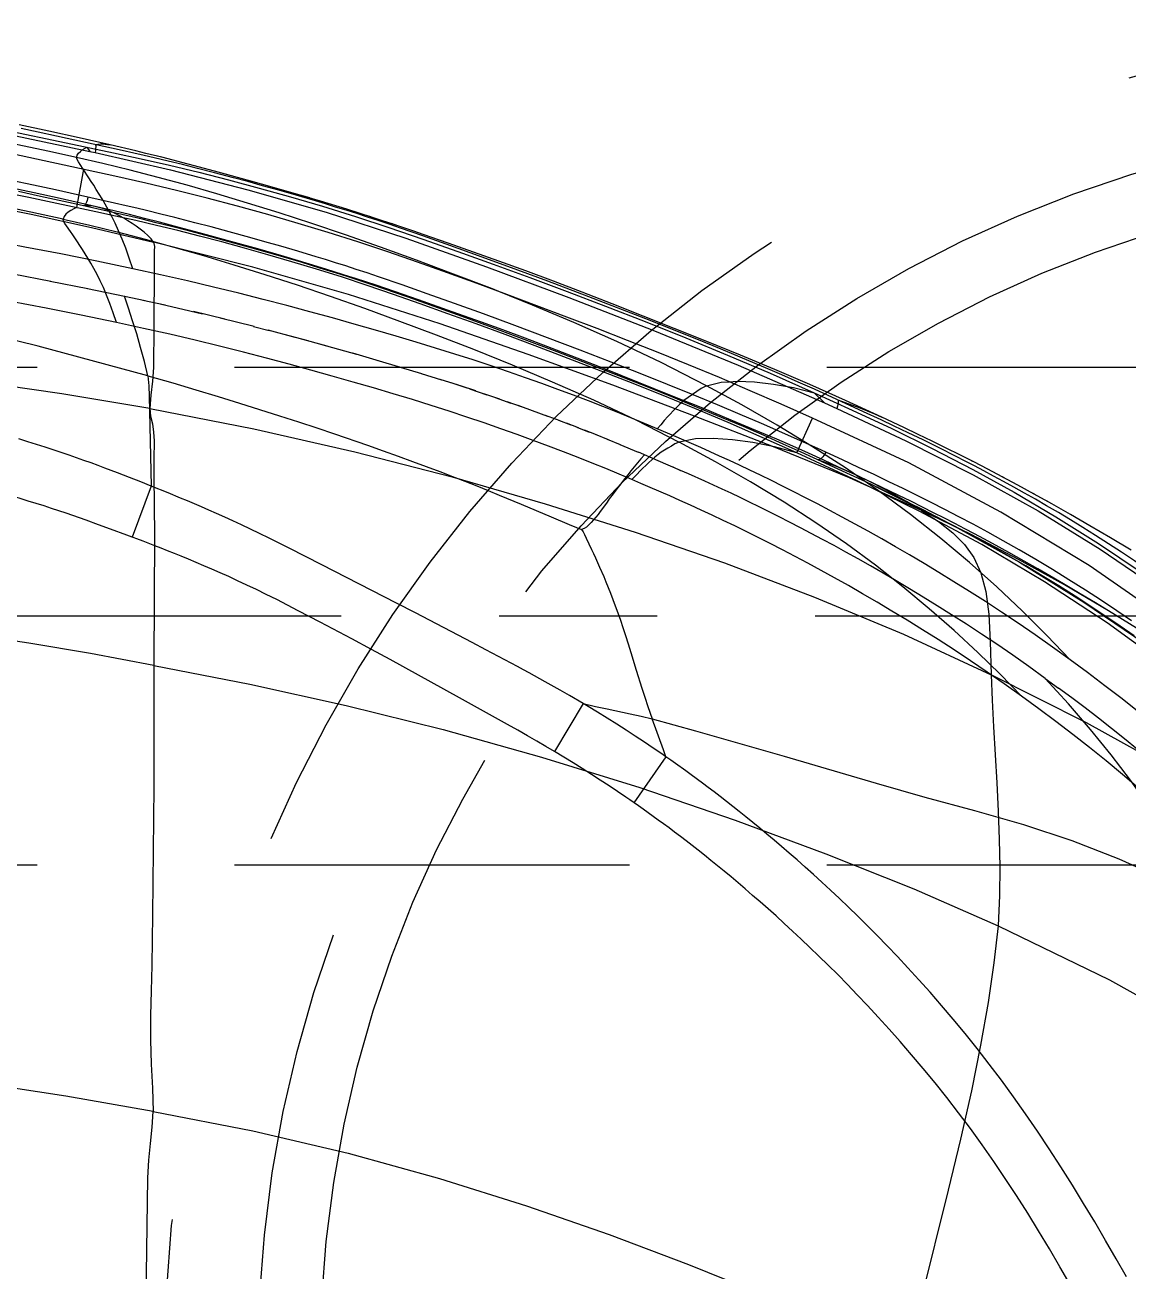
# Model space of a CAD drawing. Header units: inches. Extents: x 143011 to 144494, y -46023 to -44974.
# Drawn here: x 143796.83 to 143814.57, y -45139.95 to -45119.92 of the extents above; entities that cross this region are included whole.
import ezdxf

# ---------------------------------------------------------------- set-up
doc = ezdxf.new("R2010")
doc.units = ezdxf.units.IN
doc.header["$LTSCALE"] = 2
doc.header["$MEASUREMENT"] = 0
for name, pattern in [('CENTER', [50.8, 31.75, -6.35, 6.35, -6.35]), ('DASHED', [0.75, 0.5, -0.25]), ('HIDDEN', [9.525, 6.35, -3.175])]:
    doc.linetypes.add(name, pattern=pattern)
doc.layers.get('0').update_dxf_attribs({"linetype": 'CONTINUOUS'})
for name, color, linetype in [('CAV-COR', 1, 'CONTINUOUS'), ('DEFAULT_2', 8, 'HIDDEN'), ('SP', 3, 'CONTINUOUS'), ('wr2', 41, 'DASHED')]:
    doc.layers.add(name, color=color, linetype=linetype)

# ---------------------------------------------------------------- blocks, each defined once
blk = doc.blocks.new('20151030.171830')
at = {"color": 8, "linetype": 'HIDDEN'}
blk.add_circle((0, 0), 21.5, dxfattribs=at)
at = {"layer": 'SP', "linetype": 'HIDDEN'}
for radius in [20, 19]:
    blk.add_circle((0, 0), radius, dxfattribs=at)

msp = doc.modelspace()

# ---------------------------------------------------------------- linework, layer by layer
at = {"layer": 'CAV-COR', "linetype": 'ByBlock'}
for p, q in [((143796.402, -45121.643), (143797.872, -45121.952)), ((143797.044, -45121.642), (143796.768, -45121.585)), ((143797.34, -45121.705), (143797.044, -45121.642)), ((143798.393, -45121.936), (143797.34, -45121.705)), ((143797.963, -45121.841), (143798.001, -45121.835)), ((143798.083, -45122.148), (143797.66, -45122.05)), ((143797.668, -45122.083), (143797.66, -45122.05)), ((143797.872, -45121.952), (143797.958, -45121.971)), ((143798.58, -45121.978), (143798.393, -45121.936)), ((143798.75, -45122.017), (143798.58, -45121.978)), ((143798.909, -45122.055), (143798.75, -45122.017)), ((143799.136, -45122.109), (143798.909, -45122.055)), ((143799.364, -45122.165), (143799.136, -45122.109)), ((143797.767, -45122.237), (143797.72, -45122.165)), ((143799.606, -45122.226), (143799.364, -45122.165)), ((143799.878, -45122.296), (143799.606, -45122.226)), ((143800.186, -45122.377), (143799.878, -45122.296)), ((143796.966, -45122.495), (143796.611, -45122.422)), ((143797.323, -45122.572), (143796.966, -45122.495)), ((143800.412, -45122.438), (143800.186, -45122.377)), ((143800.652, -45122.504), (143800.412, -45122.438)), ((143800.912, -45122.577), (143800.652, -45122.504)), ((143797.673, -45122.649), (143797.323, -45122.572)), ((143797.979, -45122.843), (143797.396, -45122.709)), ((143798.271, -45122.783), (143797.673, -45122.649)), ((143801.194, -45122.658), (143800.912, -45122.577)), ((143798.457, -45122.826), (143798.271, -45122.783)), ((143798.627, -45122.865), (143798.457, -45122.826)), ((143798.787, -45122.904), (143798.627, -45122.865)), ((143799.016, -45122.96), (143798.787, -45122.904)), ((143799.243, -45123.017), (143799.016, -45122.96)), ((143799.561, -45123.098), (143799.243, -45123.017)), ((143799.823, -45123.167), (143799.561, -45123.098)), ((143799.692, -45123.275), (143799.232, -45123.152)), ((143800.14, -45123.398), (143799.692, -45123.275)), ((143800.116, -45123.246), (143799.823, -45123.167)), ((143800.447, -45123.336), (143800.116, -45123.246)), ((143803.23, -45123.31), (143802.867, -45123.184)), ((143803.603, -45123.442), (143803.23, -45123.31)), ((143800.576, -45123.521), (143800.14, -45123.398)), ((143800.688, -45123.404), (143800.447, -45123.336)), ((143801.001, -45123.644), (143800.576, -45123.521)), ((143800.945, -45123.477), (143800.688, -45123.404)), ((143801.219, -45123.557), (143800.945, -45123.477)), ((143803.989, -45123.58), (143803.603, -45123.442)), ((143804.596, -45123.801), (143803.989, -45123.58)), ((143798.908, -45123.825), (143798.904, -45124.761)), ((143805.24, -45124.04), (143804.596, -45123.801)), ((143802.476, -45124.105), (143802.147, -45123.997)), ((143802.772, -45124.205), (143802.476, -45124.105)), ((143802.895, -45124.097), (143802.514, -45123.967)), ((143803.301, -45124.24), (143802.895, -45124.097)), ((143805.897, -45124.289), (143805.24, -45124.04)), ((143803.161, -45124.339), (143802.772, -45124.205)), ((143803.737, -45124.395), (143803.301, -45124.24)), ((143806.512, -45124.526), (143805.897, -45124.289)), ((143803.701, -45124.529), (143803.161, -45124.339)), ((143804.172, -45124.698), (143803.701, -45124.529)), ((143804.203, -45124.565), (143803.737, -45124.395)), ((143806.887, -45124.672), (143806.512, -45124.526)), ((143804.515, -45124.823), (143804.172, -45124.698)), ((143804.708, -45124.751), (143804.203, -45124.565)), ((143807.242, -45124.813), (143806.887, -45124.672)), ((143798.904, -45124.761), (143798.898, -45125.424)), ((143804.873, -45124.955), (143804.515, -45124.823)), ((143805.231, -45124.947), (143804.708, -45124.751)), ((143807.579, -45124.948), (143807.242, -45124.813)), ((143805.24, -45125.094), (143804.873, -45124.955)), ((143805.758, -45125.147), (143805.231, -45124.947)), ((143805.612, -45125.238), (143805.24, -45125.094)), ((143807.897, -45125.078), (143807.579, -45124.948)), ((143808.193, -45125.201), (143807.897, -45125.078)), ((143806.165, -45125.455), (143805.612, -45125.238)), ((143806.257, -45125.34), (143805.758, -45125.147)), ((143808.472, -45125.318), (143808.193, -45125.201)), ((143808.738, -45125.431), (143808.472, -45125.318)), ((143807.23, -45125.88), (143806.165, -45125.455)), ((143806.726, -45125.524), (143806.257, -45125.34)), ((143807.164, -45125.699), (143806.726, -45125.524)), ((143808.3, -45125.386), (143809.688, -45125.994)), ((143809.003, -45125.545), (143808.738, -45125.431)), ((143807.577, -45125.866), (143807.164, -45125.699)), ((143809.265, -45125.661), (143809.003, -45125.545)), ((143809.525, -45125.776), (143809.265, -45125.661)), ((143807.73, -45126.082), (143807.23, -45125.88)), ((143807.966, -45126.026), (143807.577, -45125.866)), ((143810.315, -45126.136), (143809.525, -45125.776)), ((143808.05, -45126.213), (143807.73, -45126.082)), ((143808.332, -45126.18), (143807.966, -45126.026)), ((143809.688, -45125.994), (143809.886, -45126.084)), ((143809.886, -45126.084), (143810.996, -45126.605)), ((143809.9, -45125.946), (143810.019, -45125.987)), ((143810.61, -45126.224), (143810.027, -45125.955)), ((143810.601, -45126.269), (143810.315, -45126.136)), ((143808.356, -45126.34), (143808.05, -45126.213)), ((143808.677, -45126.328), (143808.332, -45126.18)), ((143809, -45126.469), (143808.677, -45126.328)), ((143811.043, -45126.96), (143809.493, -45126.243)), ((143810.81, -45126.367), (143810.601, -45126.269)), ((143810.963, -45126.391), (143810.61, -45126.224)), ((143808.646, -45126.463), (143808.356, -45126.34)), ((143808.92, -45126.58), (143808.646, -45126.463)), ((143809.3, -45126.603), (143809, -45126.469)), ((143811.034, -45126.474), (143810.81, -45126.367)), ((143811.194, -45126.501), (143810.963, -45126.391)), ((143811.274, -45126.591), (143811.034, -45126.474)), ((143811.422, -45126.612), (143811.194, -45126.501)), ((143809.18, -45126.693), (143808.92, -45126.58)), ((143809.43, -45126.804), (143809.18, -45126.693)), ((143809.579, -45126.729), (143809.3, -45126.603)), ((143811.532, -45126.719), (143811.274, -45126.591)), ((143811.646, -45126.722), (143811.422, -45126.612)), ((143811.866, -45126.832), (143811.646, -45126.722)), ((143809.675, -45126.915), (143809.43, -45126.804)), ((143809.916, -45127.026), (143809.675, -45126.915)), ((143812.088, -45126.944), (143811.866, -45126.832)), ((143810.154, -45127.137), (143809.916, -45127.026)), ((143810.469, -45127.285), (143810.154, -45127.137)), ((143810.486, -45127.148), (143810.236, -45127.031)), ((143812.313, -45127.06), (143812.088, -45126.944)), ((143812.548, -45127.184), (143812.313, -45127.06)), ((143798.905, -45127.228), (143798.906, -45127.583)), ((143810.463, -45127.286), (143810.247, -45127.18)), ((143810.742, -45127.432), (143810.463, -45127.286)), ((143810.724, -45127.262), (143810.486, -45127.148)), ((143812.796, -45127.317), (143812.548, -45127.184)), ((143813.061, -45127.461), (143812.796, -45127.317)), ((143813.343, -45127.618), (143813.061, -45127.461)), ((143813.642, -45127.788), (143813.343, -45127.618)), ((143813.957, -45127.971), (143813.642, -45127.788)), ((143814.285, -45128.164), (143813.957, -45127.971)), ((143812.654, -45128.402), (143812.391, -45128.257)), ((143814.618, -45128.363), (143814.285, -45128.164)), ((143812.9, -45128.539), (143812.654, -45128.402)), ((143813.117, -45128.663), (143812.9, -45128.539)), ((143813.313, -45128.776), (143813.117, -45128.663)), ((143813.53, -45128.902), (143813.313, -45128.776)), ((143813.775, -45129.047), (143813.53, -45128.902)), ((143814.048, -45129.21), (143813.775, -45129.047)), ((143814.325, -45129.378), (143814.048, -45129.21)), ((143798.902, -45130.214), (143798.905, -45130.982)), ((143798.903, -45132.168), (143798.882, -45134.223)), ((143811.678, -45138.652), (143810.997, -45141.373))]:
    msp.add_line(p, q, dxfattribs=at)
for points in [[(143797.396, -45122.709), (143796.978, -45122.617), (143796.549, -45122.526), (143796.11, -45122.435), (143795.66, -45122.345), (143795.198, -45122.256), (143794.724, -45122.169), (143794.242, -45122.083), (143793.751, -45121.999), (143793.251, -45121.918), (143792.744, -45121.839), (143792.228, -45121.765), (143791.705, -45121.696), (143791.176, -45121.634), (143790.644, -45121.578), (143790.107, -45121.527), (143789.554, -45121.481), (143788.977, -45121.438), (143788.384, -45121.403), (143787.792, -45121.378), (143787.206, -45121.363), (143786.62, -45121.355), (143785.42, -45121.35)], [(143798.199, -45121.847), (143797.703, -45121.733), (143797.216, -45121.625), (143796.737, -45121.524)], [(143784.428, -45121.854), (143785.05, -45121.85), (143785.692, -45121.851), (143786.353, -45121.855), (143787.033, -45121.863), (143787.732, -45121.876), (143788.453, -45121.9), (143789.196, -45121.935), (143789.96, -45121.985), (143790.748, -45122.047), (143791.559, -45122.123), (143792.394, -45122.214), (143793.254, -45122.323), (143794.137, -45122.454), (143795.044, -45122.605), (143795.974, -45122.775), (143796.928, -45122.961), (143797.903, -45123.173), (143798.9, -45123.409)], [(143797.66, -45122.05), (143797.197, -45121.949), (143796.227, -45121.747)], [(143804.581, -45124.253), (143804.102, -45124.077), (143803.623, -45123.904), (143803.144, -45123.734), (143802.666, -45123.568), (143802.186, -45123.408), (143801.705, -45123.255), (143801.222, -45123.109), (143800.737, -45122.968), (143800.25, -45122.834), (143799.761, -45122.706), (143799.269, -45122.582), (143798.774, -45122.463), (143798.277, -45122.349), (143796.32, -45121.926)], [(143797.66, -45122.05), (143797.67, -45122.014), (143797.691, -45121.982), (143797.721, -45121.953), (143797.753, -45121.927)], [(143797.963, -45121.841), (143797.967, -45121.847), (143797.968, -45121.86), (143797.969, -45121.88), (143797.967, -45121.906), (143797.963, -45121.937), (143797.958, -45121.971)], [(143798.001, -45121.835), (143798.04, -45121.831), (143798.078, -45121.831)], [(143798.775, -45121.984), (143798.612, -45121.944), (143798.199, -45121.847)], [(143797.72, -45122.165), (143797.691, -45122.122), (143797.668, -45122.083)], [(143797.958, -45121.971), (143799.173, -45122.248), (143800.412, -45122.568), (143801.676, -45122.931), (143802.957, -45123.346)], [(143803.082, -45123.233), (143802.829, -45123.148), (143802.422, -45123.014), (143802.008, -45122.883), (143801.585, -45122.754), (143801.159, -45122.628), (143800.733, -45122.506), (143800.306, -45122.386), (143799.878, -45122.269), (143799.453, -45122.156), (143799.031, -45122.047), (143798.775, -45121.984)], [(143798.974, -45122.37), (143798.52, -45122.254), (143798.083, -45122.148)], [(143804.451, -45124.205), (143804.347, -45124.163), (143803.724, -45123.923), (143803.125, -45123.698), (143802.546, -45123.489), (143801.986, -45123.293), (143801.442, -45123.109), (143800.917, -45122.939), (143800.409, -45122.782), (143799.918, -45122.634), (143799.44, -45122.497), (143798.974, -45122.37)], [(143797.847, -45122.688), (143797.838, -45122.717), (143797.829, -45122.743), (143797.82, -45122.767)], [(143802.867, -45123.184), (143802.689, -45123.124), (143802.513, -45123.065), (143802.338, -45123.008), (143802.166, -45122.953), (143801.995, -45122.899), (143801.827, -45122.847), (143801.662, -45122.796), (143801.501, -45122.748), (143801.194, -45122.658)], [(143797.82, -45122.767), (143797.811, -45122.787), (143797.804, -45122.802)], [(143799.232, -45123.152), (143798.995, -45123.091), (143798.754, -45123.03), (143798.511, -45122.969), (143798.265, -45122.91), (143797.979, -45122.843)], [(143798.9, -45123.409), (143798.862, -45123.358), (143798.806, -45123.305), (143798.745, -45123.253), (143798.682, -45123.204), (143798.618, -45123.156), (143798.553, -45123.111), (143798.487, -45123.067), (143798.419, -45123.025), (143798.351, -45122.986), (143798.282, -45122.951), (143798.214, -45122.92), (143798.147, -45122.894), (143798.081, -45122.872), (143798.017, -45122.853), (143797.979, -45122.843)], [(143803.637, -45123.426), (143803.235, -45123.286), (143803.082, -45123.233)], [(143811.25, -45127.723), (143810.088, -45127.201), (143808.868, -45126.7), (143807.599, -45126.206), (143806.284, -45125.712), (143804.923, -45125.218), (143803.509, -45124.726), (143802.034, -45124.255), (143800.497, -45123.814), (143798.9, -45123.409)], [(143798.9, -45123.409), (143798.913, -45123.48), (143798.908, -45123.553), (143798.906, -45123.636), (143798.908, -45123.728), (143798.908, -45123.825)], [(143802.957, -45123.346), (143804.255, -45123.809), (143805.578, -45124.303), (143806.928, -45124.826), (143808.3, -45125.386)], [(143806.272, -45124.401), (143805.792, -45124.215), (143805.33, -45124.039), (143804.884, -45123.874), (143804.452, -45123.716), (143803.637, -45123.426)], [(143802.147, -45123.997), (143801.969, -45123.94), (143801.786, -45123.882), (143801.598, -45123.823), (143801.405, -45123.764), (143801.001, -45123.644)], [(143802.514, -45123.967), (143802.333, -45123.906), (143802.157, -45123.848), (143801.988, -45123.794), (143801.823, -45123.742), (143801.664, -45123.692), (143801.511, -45123.645), (143801.219, -45123.557)], [(143809.493, -45126.243), (143808.993, -45126.018), (143808.494, -45125.8), (143807.998, -45125.588), (143807.503, -45125.383), (143807.011, -45125.184), (143806.521, -45124.99), (143806.033, -45124.801), (143805.547, -45124.615), (143804.581, -45124.253)], [(143810.027, -45125.955), (143809.452, -45125.699), (143808.888, -45125.458), (143808.335, -45125.227), (143807.795, -45125.008), (143807.272, -45124.798), (143806.272, -45124.401)], [(143798.836, -45126.086), (143797.422, -45125.849), (143796.046, -45125.652), (143794.709, -45125.489), (143793.416, -45125.346), (143792.166, -45125.225), (143790.952, -45125.13), (143789.775, -45125.06), (143788.636, -45125.014), (143787.531, -45124.987), (143786.459, -45124.976), (143785.422, -45124.975), (143784.42, -45124.982)], [(143798.898, -45125.424), (143798.884, -45125.648), (143798.854, -45125.869), (143798.836, -45126.086)], [(143808.153, -45125.654), (143808.283, -45125.644), (143808.563, -45125.658), (143808.867, -45125.693), (143809.092, -45125.733)], [(143798.836, -45126.086), (143800.511, -45126.414), (143802.133, -45126.781), (143803.701, -45127.186), (143805.198, -45127.619), (143806.643, -45128.074), (143808.082, -45128.568), (143809.525, -45129.118), (143810.957, -45129.711), (143812.369, -45130.364)], [(143798.836, -45126.086), (143798.851, -45126.206), (143798.879, -45126.334), (143798.9, -45126.468), (143798.908, -45126.606)], [(143809.9, -45125.946), (143809.907, -45125.955), (143809.91, -45125.971), (143809.909, -45125.992), (143809.905, -45126.019), (143809.897, -45126.05), (143809.886, -45126.084)], [(143810.019, -45125.987), (143810.139, -45126.03), (143810.257, -45126.075)], [(143798.908, -45126.606), (143798.905, -45126.903), (143798.905, -45127.228)], [(143810.236, -45127.031), (143809.978, -45126.911), (143809.579, -45126.729)], [(143810.996, -45126.605), (143812.077, -45127.152), (143813.123, -45127.731)], [(143813.644, -45127.876), (143813.449, -45127.759), (143813.261, -45127.648), (143813.08, -45127.544), (143812.905, -45127.444), (143812.734, -45127.349), (143812.568, -45127.258), (143812.408, -45127.171), (143812.251, -45127.088), (143812.099, -45127.008), (143811.951, -45126.931), (143811.807, -45126.857), (143811.532, -45126.719)], [(143809.711, -45126.789), (143809.693, -45126.816), (143809.676, -45126.841), (143809.659, -45126.862), (143809.643, -45126.88), (143809.628, -45126.893)], [(143819.453, -45133.372), (143818.91, -45132.751), (143817.79, -45131.625), (143816.584, -45130.556), (143815.296, -45129.547), (143813.942, -45128.61), (143812.526, -45127.749), (143811.043, -45126.96)], [(143812.391, -45128.257), (143812.25, -45128.181), (143812.101, -45128.101), (143811.945, -45128.019), (143811.783, -45127.934), (143811.616, -45127.848), (143811.442, -45127.76), (143811.262, -45127.67), (143811.075, -45127.577), (143810.882, -45127.483), (143810.469, -45127.285)], [(143814.623, -45129.496), (143814.388, -45129.335), (143814.143, -45129.173), (143813.887, -45129.006), (143813.62, -45128.838), (143813.353, -45128.673), (143813.086, -45128.513), (143812.819, -45128.357), (143812.56, -45128.21), (143812.315, -45128.074), (143812.08, -45127.947), (143811.848, -45127.825), (143811.623, -45127.708), (143811.403, -45127.596), (143811.18, -45127.484), (143810.953, -45127.373), (143810.724, -45127.262)], [(143811.25, -45127.723), (143811.005, -45127.578), (143810.742, -45127.432)], [(143798.906, -45127.583), (143798.911, -45128.182), (143798.912, -45128.402)], [(143814.708, -45129.615), (143814.253, -45129.336), (143813.546, -45128.92), (143812.81, -45128.511), (143812.045, -45128.111), (143811.25, -45127.723)], [(143811.25, -45127.723), (143811.523, -45127.902), (143811.752, -45128.083), (143811.942, -45128.271), (143812.091, -45128.482), (143812.204, -45128.727), (143812.284, -45129.029), (143812.33, -45129.391), (143812.353, -45129.831), (143812.369, -45130.364)], [(143813.123, -45127.731), (143814.121, -45128.346), (143815.076, -45128.993)], [(143814.256, -45128.259), (143814.047, -45128.126), (143813.843, -45127.998), (143813.644, -45127.876)], [(143815.096, -45128.823), (143814.886, -45128.678), (143814.675, -45128.535), (143814.465, -45128.396), (143814.256, -45128.259)], [(143798.912, -45128.402), (143798.909, -45128.865), (143798.907, -45129.107), (143798.902, -45130.214)], [(143798.902, -45130.214), (143797.884, -45130.025), (143796.892, -45129.857), (143795.928, -45129.714), (143794.992, -45129.59), (143794.086, -45129.479), (143793.205, -45129.381), (143792.349, -45129.298), (143791.519, -45129.229), (143790.712, -45129.171), (143789.929, -45129.124), (143789.169, -45129.087), (143788.43, -45129.059), (143787.712, -45129.039), (143787.016, -45129.025), (143786.339, -45129.019), (143785.681, -45129.026)], [(143798.902, -45130.214), (143800.445, -45130.516), (143801.998, -45130.858), (143803.557, -45131.246), (143805.137, -45131.689), (143806.719, -45132.18), (143808.25, -45132.701), (143809.712, -45133.242), (143811.123, -45133.807), (143812.479, -45134.401)], [(143825.489, -45142.217), (143825.417, -45142.055), (143824.912, -45141.029), (143824.347, -45140.053), (143823.72, -45139.116), (143823.005, -45138.181), (143822.19, -45137.248), (143821.289, -45136.327), (143820.295, -45135.412), (143819.202, -45134.507), (143818.012, -45133.622), (143816.726, -45132.77), (143815.355, -45131.943), (143813.904, -45131.137), (143812.369, -45130.364)], [(143812.369, -45130.364), (143812.385, -45130.772), (143812.408, -45131.202)], [(143798.905, -45130.982), (143798.905, -45131.765), (143798.903, -45132.168)], [(143812.408, -45131.202), (143812.459, -45132.1), (143812.479, -45132.556), (143812.495, -45133.011), (143812.507, -45133.455), (143812.505, -45133.915), (143812.479, -45134.401)], [(143798.882, -45134.223), (143798.869, -45135.041), (143798.861, -45135.444), (143798.851, -45135.841), (143798.847, -45136.234), (143798.859, -45136.624), (143798.883, -45137.009), (143798.894, -45137.384)], [(143812.479, -45134.401), (143812.412, -45134.996), (143812.32, -45135.635), (143812.199, -45136.322), (143812.05, -45137.052), (143811.876, -45137.829), (143811.678, -45138.652)], [(143812.479, -45134.401), (143814.274, -45135.269), (143815.955, -45136.208), (143817.524, -45137.202), (143818.974, -45138.239), (143820.308, -45139.316), (143821.54, -45140.432), (143822.667, -45141.576), (143823.688, -45142.746), (143824.618, -45143.966), (143825.459, -45145.237), (143826.196, -45146.548), (143826.841, -45147.886)], [(143798.894, -45137.384), (143797.487, -45137.141), (143796.117, -45136.931), (143794.785, -45136.754), (143793.492, -45136.604), (143792.239, -45136.478), (143791.022, -45136.376), (143789.841, -45136.299), (143788.698, -45136.242), (143787.586, -45136.2), (143786.507, -45136.169), (143785.461, -45136.168), (143784.448, -45136.184)], [(143798.726, -45144.26), (143798.809, -45138.453), (143798.824, -45138.17), (143798.848, -45137.898), (143798.878, -45137.637), (143798.894, -45137.384)], [(143798.894, -45137.384), (143800.495, -45137.695), (143802.03, -45138.055), (143803.497, -45138.461), (143804.894, -45138.901), (143806.227, -45139.362), (143807.502, -45139.843), (143808.724, -45140.34), (143809.89, -45140.85), (143810.997, -45141.373)]]:
    msp.add_lwpolyline(points, dxfattribs=at)
at = {"layer": 'DEFAULT_2', "color": 8, "linetype": 'HIDDEN'}
for p, q in [((143797.827, -45121.883), (143797.872, -45121.952)), ((143798.158, -45121.839), (143798.199, -45121.847)), ((143799.031, -45122.047), (143798.957, -45122.029)), ((143797.663, -45122.856), (143797.778, -45122.239)), ((143797.858, -45122.375), (143797.767, -45122.237)), ((143799.453, -45122.156), (143799.429, -45122.15)), ((143800.115, -45122.333), (143799.878, -45122.269)), ((143797.978, -45122.564), (143797.936, -45122.497)), ((143800.557, -45122.456), (143800.306, -45122.386)), ((143800.989, -45122.578), (143800.733, -45122.506)), ((143797.08, -45122.675), (143796.724, -45122.599)), ((143797.971, -45122.922), (143796.891, -45122.692)), ((143797.606, -45122.79), (143797.08, -45122.675)), ((143801.41, -45122.701), (143801.159, -45122.628)), ((143798.202, -45122.923), (143797.606, -45122.79)), ((143798.228, -45122.997), (143798.173, -45122.895)), ((143798.386, -45122.966), (143798.202, -45122.923)), ((143801.613, -45122.762), (143801.585, -45122.754)), ((143798.555, -45123.005), (143798.386, -45122.966)), ((143798.714, -45123.043), (143798.555, -45123.005)), ((143798.941, -45123.099), (143798.714, -45123.043)), ((143799.167, -45123.156), (143798.941, -45123.099)), ((143802.422, -45123.014), (143802.377, -45122.999)), ((143802.829, -45123.148), (143802.723, -45123.112)), ((143799.483, -45123.237), (143799.167, -45123.156)), ((143799.744, -45123.305), (143799.483, -45123.237)), ((143800.036, -45123.383), (143799.744, -45123.305)), ((143800.25, -45123.442), (143800.036, -45123.383)), ((143800.482, -45123.506), (143800.25, -45123.442)), ((143800.73, -45123.576), (143800.482, -45123.506)), ((143800.993, -45123.652), (143800.73, -45123.576)), ((143801.274, -45123.735), (143800.993, -45123.652)), ((143796.639, -45123.92), (143797.248, -45124.038)), ((143797.238, -45124.036), (143797.841, -45124.157)), ((143797.836, -45124.155), (143798.433, -45124.279)), ((143798.433, -45124.279), (143798.765, -45124.35)), ((143802.992, -45124.297), (143802.601, -45124.161)), ((143803.411, -45124.446), (143802.992, -45124.297)), ((143798.724, -45124.341), (143799.084, -45124.421)), ((143799.006, -45124.403), (143799.391, -45124.491)), ((143799.279, -45124.465), (143799.686, -45124.561)), ((143800.042, -45124.649), (143799.542, -45124.527)), ((143803.86, -45124.608), (143803.411, -45124.446)), ((143800.514, -45124.768), (143799.968, -45124.631)), ((143804.344, -45124.785), (143803.86, -45124.608)), ((143800.503, -45124.765), (143800.755, -45124.83)), ((143801.176, -45124.941), (143800.74, -45124.826)), ((143801.385, -45124.998), (143800.999, -45124.894)), ((143804.859, -45124.976), (143804.344, -45124.785)), ((143801.235, -45124.957), (143801.684, -45125.08)), ((143802.17, -45125.218), (143801.589, -45125.054)), ((143805.387, -45125.175), (143804.859, -45124.976)), ((143802.532, -45125.322), (143802.103, -45125.198)), ((143802.875, -45125.424), (143802.495, -45125.311)), ((143805.898, -45125.371), (143805.387, -45125.175)), ((143802.862, -45125.42), (143803.206, -45125.524)), ((143803.2, -45125.522), (143803.53, -45125.625)), ((143806.382, -45125.56), (143805.898, -45125.371)), ((143803.801, -45125.712), (143803.508, -45125.619)), ((143803.942, -45125.758), (143803.685, -45125.675)), ((143804.079, -45125.803), (143803.835, -45125.723)), ((143806.834, -45125.738), (143806.382, -45125.56)), ((143807.258, -45125.909), (143806.834, -45125.738)), ((143807.79, -45125.721), (143807.705, -45125.764)), ((143803.981, -45125.771), (143804.26, -45125.864)), ((143804.466, -45125.935), (143804.212, -45125.848)), ((143804.392, -45125.909), (143804.644, -45125.997)), ((143807.657, -45126.072), (143807.258, -45125.909)), ((143809.52, -45125.831), (143809.688, -45125.994)), ((143804.818, -45126.058), (143804.587, -45125.977)), ((143805.035, -45126.136), (143804.763, -45126.039)), ((143805.241, -45126.211), (143804.99, -45126.12)), ((143808.032, -45126.228), (143807.657, -45126.072)), ((143805.44, -45126.285), (143805.204, -45126.198)), ((143805.409, -45126.274), (143805.608, -45126.349)), ((143805.73, -45126.396), (143805.537, -45126.322)), ((143807.267, -45126.527), (143806.791, -45126.324)), ((143808.385, -45126.377), (143808.032, -45126.228)), ((143809.242, -45126.798), (143809.493, -45126.243)), ((143805.707, -45126.387), (143805.904, -45126.463)), ((143806.019, -45126.509), (143805.826, -45126.433)), ((143806.213, -45126.587), (143806.003, -45126.503)), ((143808.717, -45126.521), (143808.385, -45126.377)), ((143809.026, -45126.658), (143808.717, -45126.521)), ((143806.406, -45126.667), (143806.2, -45126.582)), ((143806.398, -45126.664), (143806.693, -45126.787)), ((143809.314, -45126.787), (143809.026, -45126.658)), ((143810.024, -45127.041), (143809.48, -45126.689)), ((143811.646, -45126.722), (143811.535, -45126.667)), ((143807.015, -45126.924), (143806.695, -45126.788)), ((143810.104, -45127.149), (143809.314, -45126.787)), ((143811.866, -45126.832), (143811.799, -45126.798)), ((143812.088, -45126.944), (143812.059, -45126.929)), ((143798.319, -45127.119), (143798.113, -45127.042)), ((143798.511, -45127.194), (143798.319, -45127.119)), ((143807.251, -45127.025), (143807.374, -45127.079)), ((143807.763, -45127.253), (143807.5, -45127.135)), ((143810.558, -45127.408), (143810.024, -45127.041)), ((143812.318, -45127.063), (143812.313, -45127.06)), ((143798.692, -45127.265), (143798.511, -45127.194)), ((143798.861, -45127.333), (143798.552, -45128.154)), ((143798.861, -45127.333), (143798.692, -45127.265)), ((143799.131, -45127.443), (143798.861, -45127.333)), ((143810.353, -45127.266), (143810.104, -45127.149)), ((143812.574, -45127.197), (143812.548, -45127.184)), ((143812.817, -45127.328), (143812.796, -45127.317)), ((143804.459, -45127.477), (143804.809, -45127.623)), ((143813.061, -45127.461), (143813.044, -45127.452)), ((143804.809, -45127.623), (143805.291, -45127.827)), ((143813.343, -45127.618), (143813.259, -45127.571)), ((143798.014, -45127.954), (143797.814, -45127.881)), ((143798.204, -45128.023), (143798.014, -45127.954)), ((143798.73, -45128.22), (143798.204, -45128.023)), ((143798.552, -45128.154), (143798.469, -45128.122)), ((143801.605, -45128.6), (143801.081, -45128.331)), ((143806.005, -45128.488), (143806.069, -45128.633)), ((143802.807, -45129.212), (143801.605, -45128.6)), ((143801.225, -45129.335), (143800.879, -45129.158)), ((143801.577, -45129.52), (143801.225, -45129.335)), ((143803.113, -45129.37), (143802.807, -45129.212)), ((143802.087, -45129.789), (143801.577, -45129.52)), ((143804.02, -45129.847), (143803.113, -45129.37)), ((143802.404, -45129.959), (143802.087, -45129.789)), ((143804.244, -45129.967), (143804.02, -45129.847)), ((143802.701, -45130.121), (143802.404, -45129.959)), ((143803.819, -45130.735), (143802.701, -45130.121)), ((143805.197, -45130.477), (143804.938, -45130.335)), ((143806.66, -45130.289), (143806.751, -45130.58)), ((143813.239, -45130.423), (143813.454, -45130.58)), ((143804.59, -45131.163), (143803.819, -45130.735)), ((143805.809, -45130.828), (143805.589, -45130.7)), ((143805.809, -45130.828), (143805.347, -45131.601)), ((143805.886, -45130.874), (143805.809, -45130.828)), ((143806.04, -45130.967), (143805.886, -45130.874)), ((143806.194, -45131.062), (143806.04, -45130.967)), ((143806.347, -45131.158), (143806.194, -45131.062)), ((143804.755, -45131.256), (143804.59, -45131.163)), ((143804.911, -45131.345), (143804.755, -45131.256)), ((143805.06, -45131.432), (143804.911, -45131.345)), ((143806.498, -45131.255), (143806.347, -45131.158)), ((143806.646, -45131.352), (143806.498, -45131.255)), ((143805.205, -45131.517), (143805.06, -45131.432)), ((143805.347, -45131.601), (143805.205, -45131.517)), ((143806.792, -45131.448), (143806.646, -45131.352)), ((143806.933, -45131.543), (143806.792, -45131.448)), ((143805.496, -45131.691), (143805.347, -45131.601)), ((143805.645, -45131.782), (143805.496, -45131.691)), ((143807.138, -45131.684), (143806.624, -45132.422)), ((143809.038, -45131.675), (143810.52, -45132.11)), ((143805.792, -45131.874), (143805.645, -45131.782)), ((143805.939, -45131.966), (143805.792, -45131.874)), ((143806.082, -45132.059), (143805.939, -45131.966)), ((143806.223, -45132.151), (143806.082, -45132.059)), ((143806.361, -45132.242), (143806.223, -45132.151))]:
    msp.add_line(p, q, dxfattribs=at)
for points in [[(143784.437, -45120.475), (143786.372, -45120.473), (143787.303, -45120.483), (143788.206, -45120.516), (143789.072, -45120.568), (143789.902, -45120.635), (143790.703, -45120.711), (143791.477, -45120.796), (143792.222, -45120.889), (143792.938, -45120.987), (143793.627, -45121.09), (143794.294, -45121.198), (143794.937, -45121.31), (143795.554, -45121.424), (143796.15, -45121.54), (143796.728, -45121.655), (143797.288, -45121.77)], [(143796.891, -45122.692), (143796.471, -45122.606), (143796.027, -45122.517), (143795.56, -45122.426), (143795.074, -45122.334), (143794.57, -45122.243), (143794.046, -45122.152), (143793.507, -45122.065), (143792.953, -45121.98), (143792.383, -45121.899), (143791.803, -45121.823), (143791.212, -45121.752), (143790.61, -45121.687), (143790.001, -45121.628), (143789.387, -45121.576), (143788.766, -45121.531), (143788.143, -45121.495), (143787.519, -45121.47), (143786.894, -45121.457), (143786.273, -45121.452), (143785.659, -45121.452), (143784.443, -45121.456)], [(143797.445, -45123.041), (143796.925, -45122.928), (143796.384, -45122.815), (143795.824, -45122.7), (143795.246, -45122.585), (143794.65, -45122.472), (143794.03, -45122.361), (143793.388, -45122.252), (143792.724, -45122.149), (143792.033, -45122.05), (143791.317, -45121.957), (143790.574, -45121.872), (143789.8, -45121.795), (143788.996, -45121.729), (143788.161, -45121.68), (143787.289, -45121.652), (143786.379, -45121.644), (143785.432, -45121.65), (143784.449, -45121.662)], [(143797.288, -45121.77), (143798.255, -45121.974), (143798.699, -45122.07), (143799.156, -45122.175), (143799.625, -45122.288), (143800.104, -45122.41), (143800.596, -45122.542), (143801.099, -45122.683), (143801.615, -45122.835), (143802.144, -45122.999), (143802.684, -45123.176), (143803.231, -45123.363), (143803.789, -45123.56), (143804.361, -45123.765), (143804.948, -45123.98), (143805.551, -45124.205), (143806.169, -45124.44), (143806.805, -45124.687), (143807.46, -45124.948), (143808.131, -45125.225), (143808.817, -45125.519), (143809.52, -45125.831)], [(143797.753, -45121.927), (143797.753, -45121.927), (143797.788, -45121.903), (143797.827, -45121.883)], [(143798.078, -45121.831), (143798.118, -45121.834), (143798.158, -45121.839)], [(143797.936, -45122.497), (143797.897, -45122.435), (143797.858, -45122.375)], [(143798.07, -45122.715), (143798.022, -45122.637), (143797.978, -45122.564)], [(143798.173, -45122.895), (143798.12, -45122.801), (143798.07, -45122.715)], [(143798.567, -45123.839), (143797.985, -45123.718), (143797.405, -45123.601), (143796.828, -45123.489), (143796.255, -45123.382), (143795.685, -45123.28), (143795.111, -45123.181), (143794.532, -45123.085), (143793.95, -45122.992), (143792.785, -45122.814)], [(143797.663, -45122.856), (143797.614, -45122.875), (143797.569, -45122.9), (143797.527, -45122.929), (143797.49, -45122.962), (143797.459, -45122.999), (143797.445, -45123.041)], [(143797.79, -45122.824), (143797.784, -45122.828), (143797.779, -45122.828)], [(143797.979, -45122.843), (143797.955, -45122.838), (143797.895, -45122.828), (143797.836, -45122.825), (143797.779, -45122.828)], [(143797.804, -45122.802), (143797.803, -45122.803), (143797.796, -45122.816), (143797.79, -45122.824)], [(143805.034, -45125.077), (143804.554, -45124.898), (143804.087, -45124.726), (143803.632, -45124.561), (143803.188, -45124.402), (143802.756, -45124.251), (143802.334, -45124.107), (143801.922, -45123.971), (143801.518, -45123.844), (143801.123, -45123.725), (143800.738, -45123.613), (143800.362, -45123.507), (143799.994, -45123.407), (143799.636, -45123.314), (143799.287, -45123.225), (143798.946, -45123.142), (143798.613, -45123.064), (143798.288, -45122.991), (143797.971, -45122.922)], [(143797.445, -45123.041), (143797.873, -45123.14), (143798.312, -45123.247), (143798.763, -45123.363), (143799.225, -45123.489), (143799.699, -45123.626), (143800.188, -45123.773), (143800.69, -45123.93), (143801.207, -45124.099), (143801.74, -45124.28), (143802.29, -45124.474), (143802.856, -45124.679), (143803.441, -45124.899), (143804.045, -45125.133), (143804.666, -45125.384), (143805.309, -45125.655), (143805.973, -45125.948), (143806.654, -45126.269), (143807.35, -45126.627)], [(143797.501, -45123.15), (143797.474, -45123.109), (143797.452, -45123.072), (143797.445, -45123.041)], [(143798.567, -45123.839), (143798.507, -45123.666), (143798.45, -45123.507), (143798.392, -45123.361), (143798.336, -45123.227), (143798.282, -45123.106), (143798.228, -45122.997)], [(143797.598, -45123.294), (143797.563, -45123.242), (143797.501, -45123.15)], [(143798.305, -45124.703), (143798.251, -45124.545), (143798.197, -45124.398), (143798.144, -45124.263), (143798.092, -45124.141), (143798.04, -45124.031), (143797.989, -45123.929), (143797.939, -45123.835), (143797.89, -45123.748), (143797.843, -45123.669), (143797.798, -45123.597), (143797.755, -45123.529), (143797.714, -45123.466), (143797.674, -45123.406), (143797.598, -45123.294)], [(143798.805, -45125.558), (143797.044, -45125.081), (143795.311, -45124.657), (143793.634, -45124.288), (143792.025, -45123.965), (143790.463, -45123.692), (143788.915, -45123.495), (143787.381, -45123.391), (143785.878, -45123.377), (143784.419, -45123.446)], [(143798.305, -45124.703), (143797.736, -45124.586), (143797.169, -45124.472), (143796.604, -45124.363), (143796.043, -45124.259), (143795.485, -45124.159), (143794.924, -45124.063), (143794.357, -45123.969), (143793.787, -45123.878), (143792.644, -45123.704)], [(143802.601, -45124.161), (143802.416, -45124.098), (143802.236, -45124.038), (143802.062, -45123.981), (143801.894, -45123.927), (143801.731, -45123.876), (143801.573, -45123.827), (143801.274, -45123.735)], [(143806.791, -45126.324), (143806.576, -45126.235), (143806.354, -45126.145), (143806.126, -45126.054), (143805.892, -45125.962), (143805.65, -45125.87), (143805.4, -45125.777), (143805.143, -45125.684), (143804.878, -45125.59), (143804.606, -45125.495), (143804.326, -45125.4), (143804.037, -45125.304), (143803.741, -45125.209), (143803.435, -45125.114), (143803.121, -45125.018), (143802.798, -45124.921), (143802.466, -45124.825), (143802.125, -45124.727), (143801.774, -45124.629), (143801.413, -45124.529), (143801.042, -45124.43), (143800.661, -45124.331), (143800.268, -45124.231), (143799.863, -45124.132), (143799.444, -45124.034), (143799.012, -45123.936), (143798.567, -45123.839)], [(143798.805, -45125.558), (143798.753, -45125.33), (143798.691, -45125.105), (143798.627, -45124.886), (143798.561, -45124.674), (143798.497, -45124.472), (143798.433, -45124.279)], [(143807.79, -45125.721), (143807.063, -45125.345), (143806.347, -45125.007), (143805.657, -45124.702), (143804.991, -45124.423), (143804.451, -45124.205)], [(143806.592, -45127.229), (143806.385, -45127.141), (143806.172, -45127.052), (143805.951, -45126.963), (143805.725, -45126.872), (143805.491, -45126.781), (143805.25, -45126.689), (143805.002, -45126.597), (143804.747, -45126.505), (143804.484, -45126.412), (143804.215, -45126.318), (143803.939, -45126.224), (143803.654, -45126.13), (143803.361, -45126.036), (143803.06, -45125.943), (143802.751, -45125.849), (143802.434, -45125.754), (143802.108, -45125.66), (143801.773, -45125.565), (143801.43, -45125.469), (143801.077, -45125.372), (143800.715, -45125.276), (143800.343, -45125.179), (143799.96, -45125.083), (143799.566, -45124.987), (143799.158, -45124.892), (143798.738, -45124.797), (143798.305, -45124.703)], [(143809.242, -45126.798), (143808.684, -45126.549), (143808.139, -45126.312), (143807.601, -45126.084), (143807.069, -45125.866), (143806.544, -45125.657), (143806.029, -45125.457), (143805.034, -45125.077)], [(143798.805, -45125.558), (143799.211, -45125.675), (143799.58, -45125.784), (143799.935, -45125.892), (143800.278, -45125.997)], [(143798.805, -45125.558), (143798.82, -45125.72), (143798.826, -45125.885)], [(143807.79, -45125.721), (143808.026, -45125.663), (143808.153, -45125.654)], [(143809.48, -45126.689), (143808.926, -45126.351), (143808.359, -45126.027), (143807.79, -45125.721)], [(143809.092, -45125.733), (143809.188, -45125.75), (143809.52, -45125.831)], [(143798.826, -45125.885), (143798.845, -45126.608), (143798.861, -45127.333)], [(143807.705, -45125.764), (143807.566, -45125.858), (143807.496, -45125.907), (143807.427, -45125.959)], [(143809.52, -45125.831), (143810.135, -45126.11), (143810.771, -45126.409), (143811.419, -45126.728), (143812.074, -45127.068), (143812.736, -45127.431), (143813.41, -45127.825), (143814.094, -45128.253), (143814.783, -45128.715), (143815.479, -45129.213), (143816.186, -45129.75), (143816.902, -45130.33), (143817.622, -45130.955), (143818.338, -45131.622), (143819.049, -45132.337), (143819.751, -45133.104), (143820.437, -45133.922), (143821.109, -45134.789), (143821.765, -45135.705)], [(143800.278, -45125.997), (143800.924, -45126.201), (143801.23, -45126.3), (143801.524, -45126.397), (143801.807, -45126.493)], [(143807.425, -45125.961), (143807.355, -45126.022), (143807.291, -45126.086), (143807.171, -45126.215)], [(143810.257, -45126.075), (143810.376, -45126.122), (143810.494, -45126.172), (143810.61, -45126.224)], [(143807.171, -45126.215), (143807.112, -45126.28), (143807.055, -45126.346), (143806.999, -45126.413)], [(143801.807, -45126.493), (143802.338, -45126.676), (143802.589, -45126.764), (143802.83, -45126.851), (143803.062, -45126.935), (143803.285, -45127.017), (143803.5, -45127.098), (143803.706, -45127.177), (143803.906, -45127.254), (143804.097, -45127.33), (143804.28, -45127.404), (143804.459, -45127.477)], [(143813.637, -45130.125), (143813.354, -45129.92), (143813.076, -45129.723), (143812.804, -45129.536), (143812.537, -45129.358), (143812.275, -45129.188), (143812.019, -45129.026), (143811.77, -45128.87), (143811.527, -45128.72), (143811.289, -45128.577), (143811.057, -45128.439), (143810.83, -45128.307), (143810.609, -45128.18), (143810.392, -45128.058), (143810.181, -45127.942), (143809.974, -45127.83), (143809.773, -45127.722), (143809.576, -45127.618), (143809.383, -45127.519), (143809.196, -45127.423), (143809.013, -45127.331), (143808.835, -45127.243), (143808.66, -45127.158), (143808.489, -45127.077), (143808.322, -45126.998), (143808.16, -45126.923), (143808.002, -45126.851), (143807.848, -45126.781), (143807.697, -45126.714), (143807.55, -45126.649), (143807.267, -45126.527)], [(143798.113, -45127.042), (143798.006, -45127.002), (143797.894, -45126.961), (143797.779, -45126.92), (143797.661, -45126.878), (143797.54, -45126.836), (143797.414, -45126.794), (143797.286, -45126.751), (143797.153, -45126.707), (143797.017, -45126.664), (143796.876, -45126.619), (143796.732, -45126.574)], [(143807.35, -45126.627), (143807.282, -45126.655), (143807.226, -45126.688), (143807.171, -45126.721), (143807.117, -45126.755), (143807.064, -45126.789), (143807.012, -45126.826), (143806.961, -45126.866), (143806.911, -45126.909), (143806.862, -45126.954), (143806.814, -45127), (143806.767, -45127.046), (143806.721, -45127.092), (143806.677, -45127.138), (143806.634, -45127.183), (143806.592, -45127.229)], [(143809.242, -45126.798), (143808.884, -45126.702), (143808.538, -45126.632), (143808.207, -45126.588), (143807.898, -45126.566), (143807.612, -45126.575), (143807.35, -45126.627)], [(143812.854, -45130.708), (143812.513, -45130.357), (143812.152, -45130.006), (143811.771, -45129.655), (143811.37, -45129.304), (143810.95, -45128.954), (143810.508, -45128.606), (143810.041, -45128.263), (143809.551, -45127.925), (143809.037, -45127.592), (143808.499, -45127.262), (143807.936, -45126.941), (143807.35, -45126.627)], [(143806.791, -45126.829), (143806.735, -45126.895), (143806.68, -45126.961), (143806.575, -45127.089)], [(143807.5, -45127.135), (143807.374, -45127.079), (143807.015, -45126.924)], [(143820.807, -45136.05), (143819.965, -45134.907), (143819.088, -45133.833), (143818.17, -45132.832), (143817.214, -45131.904), (143816.231, -45131.047), (143815.234, -45130.258), (143814.232, -45129.532), (143813.226, -45128.87), (143812.217, -45128.273), (143811.21, -45127.735), (143810.215, -45127.247), (143809.242, -45126.798)], [(143809.628, -45126.893), (143809.627, -45126.894), (143809.614, -45126.904), (143809.601, -45126.91), (143809.591, -45126.911), (143809.582, -45126.909)], [(143810.246, -45127.18), (143810.175, -45127.147), (143809.88, -45127.02), (143809.582, -45126.909)], [(143806.575, -45127.089), (143806.526, -45127.15), (143806.479, -45127.209), (143806.39, -45127.324)], [(143806.39, -45127.324), (143806.347, -45127.379), (143806.306, -45127.433), (143806.267, -45127.486), (143806.228, -45127.538), (143806.191, -45127.59)], [(143806.887, -45127.354), (143806.737, -45127.29), (143806.592, -45127.229)], [(143813.239, -45130.423), (143812.975, -45130.233), (143812.716, -45130.05), (143812.462, -45129.876), (143812.213, -45129.711), (143811.97, -45129.554), (143811.733, -45129.402), (143811.502, -45129.257), (143811.276, -45129.118), (143811.056, -45128.985), (143810.841, -45128.856), (143810.631, -45128.733), (143810.426, -45128.615), (143810.227, -45128.502), (143810.032, -45128.394), (143809.842, -45128.289), (143809.657, -45128.189), (143809.476, -45128.093), (143809.3, -45128.001), (143809.128, -45127.912), (143808.961, -45127.827), (143808.797, -45127.745), (143808.638, -45127.666), (143808.484, -45127.59), (143808.332, -45127.518), (143808.185, -45127.448), (143808.041, -45127.38), (143807.763, -45127.253)], [(143811.263, -45127.71), (143811.042, -45127.599), (143810.817, -45127.489), (143810.59, -45127.379), (143810.353, -45127.266)], [(143810.506, -45127.339), (143811.729, -45127.95), (143812.825, -45128.556), (143813.861, -45129.196), (143814.839, -45129.863), (143815.763, -45130.549), (143816.636, -45131.247), (143817.452, -45131.959), (143818.212, -45132.682), (143818.914, -45133.415), (143819.56, -45134.155), (143820.016, -45134.715)], [(143797.814, -45127.881), (143797.709, -45127.844), (143797.602, -45127.807), (143797.491, -45127.769), (143797.377, -45127.73), (143797.259, -45127.692), (143797.138, -45127.652), (143797.013, -45127.612), (143796.884, -45127.572), (143796.751, -45127.531), (143796.614, -45127.489), (143796.327, -45127.404)], [(143799.442, -45127.571), (143799.334, -45127.526), (143799.131, -45127.443)], [(143812.854, -45130.708), (143812.577, -45130.511), (143812.304, -45130.321), (143812.036, -45130.139), (143811.774, -45129.966), (143811.516, -45129.801), (143811.263, -45129.642), (143811.015, -45129.489), (143810.771, -45129.341), (143810.533, -45129.199), (143810.3, -45129.062), (143810.072, -45128.932), (143809.85, -45128.807), (143809.633, -45128.687), (143809.421, -45128.573), (143809.214, -45128.463), (143809.012, -45128.357), (143808.814, -45128.256), (143808.621, -45128.158), (143808.43, -45128.063), (143808.244, -45127.972), (143808.061, -45127.884), (143807.881, -45127.799), (143807.705, -45127.718), (143807.532, -45127.639), (143807.364, -45127.563), (143807.2, -45127.491), (143806.887, -45127.354)], [(143813.638, -45130.125), (143813.266, -45129.734), (143812.871, -45129.342), (143812.457, -45128.953), (143812.019, -45128.563), (143811.557, -45128.174), (143811.071, -45127.788), (143810.558, -45127.408)], [(143801.081, -45128.331), (143800.916, -45128.248), (143800.757, -45128.169), (143800.603, -45128.094), (143800.455, -45128.023), (143800.313, -45127.956), (143800.175, -45127.893), (143800.042, -45127.832), (143799.913, -45127.775), (143799.789, -45127.72), (143799.669, -45127.668), (143799.442, -45127.571)], [(143806.191, -45127.59), (143806.119, -45127.691), (143806.083, -45127.739), (143806.047, -45127.787), (143806.011, -45127.832), (143805.975, -45127.876), (143805.938, -45127.917), (143805.9, -45127.956), (143805.861, -45127.99), (143805.822, -45128.016), (143805.783, -45128.032)], [(143814.667, -45129.74), (143814.445, -45129.586), (143814.213, -45129.428), (143813.971, -45129.268), (143813.718, -45129.103), (143813.455, -45128.937), (143813.191, -45128.774), (143812.927, -45128.616), (143812.664, -45128.462), (143812.408, -45128.317), (143812.166, -45128.184), (143811.933, -45128.058), (143811.704, -45127.937), (143811.481, -45127.821), (143811.263, -45127.71)], [(143805.291, -45127.827), (143805.581, -45127.952), (143805.698, -45128), (143805.783, -45128.032)], [(143805.783, -45128.032), (143805.805, -45128.066), (143805.829, -45128.112), (143805.855, -45128.167)], [(143800.879, -45129.158), (143800.712, -45129.075), (143800.553, -45128.997), (143800.399, -45128.923), (143800.251, -45128.854), (143800.108, -45128.788), (143799.971, -45128.727), (143799.837, -45128.668), (143799.708, -45128.612), (143799.583, -45128.559), (143799.462, -45128.509), (143799.345, -45128.46), (143799.233, -45128.415), (143799.125, -45128.372), (143799.021, -45128.331), (143798.921, -45128.292), (143798.73, -45128.22)], [(143805.855, -45128.167), (143805.943, -45128.351), (143805.974, -45128.418), (143806.005, -45128.488)], [(143806.069, -45128.633), (143806.137, -45128.788), (143806.173, -45128.873), (143806.209, -45128.962), (143806.246, -45129.056), (143806.284, -45129.155), (143806.324, -45129.259), (143806.364, -45129.369), (143806.405, -45129.485), (143806.446, -45129.606), (143806.488, -45129.733), (143806.531, -45129.867), (143806.574, -45130.006), (143806.66, -45130.289)], [(143804.938, -45130.335), (143804.846, -45130.285), (143804.753, -45130.235), (143804.244, -45129.967)], [(143818.734, -45135.136), (143818.534, -45134.869), (143818.33, -45134.603), (143818.122, -45134.341), (143817.909, -45134.081), (143817.692, -45133.823), (143817.47, -45133.568), (143817.242, -45133.317), (143817.01, -45133.069), (143816.775, -45132.824), (143816.536, -45132.582), (143816.293, -45132.341), (143816.046, -45132.104), (143815.796, -45131.87), (143815.541, -45131.639), (143815.281, -45131.412), (143815.016, -45131.189), (143814.747, -45130.97), (143814.475, -45130.754), (143814.199, -45130.541), (143813.92, -45130.331), (143813.637, -45130.125)], [(143805.589, -45130.7), (143805.514, -45130.656), (143805.437, -45130.612), (143805.197, -45130.477)], [(143815.883, -45134.004), (143815.659, -45133.629), (143815.417, -45133.247), (143815.161, -45132.858), (143814.893, -45132.463), (143814.608, -45132.061), (143814.3, -45131.653), (143813.967, -45131.244), (143813.613, -45130.834), (143813.239, -45130.423)], [(143806.751, -45130.58), (143806.799, -45130.727), (143806.848, -45130.873), (143806.918, -45131.074)], [(143817.892, -45135.632), (143817.696, -45135.368), (143817.495, -45135.106), (143817.289, -45134.847), (143817.079, -45134.59), (143816.864, -45134.337), (143816.645, -45134.086), (143816.421, -45133.838), (143816.191, -45133.594), (143815.958, -45133.353), (143815.722, -45133.114), (143815.482, -45132.878), (143815.238, -45132.645), (143814.99, -45132.415), (143814.737, -45132.189), (143814.481, -45131.967), (143814.219, -45131.749), (143813.952, -45131.535), (143813.682, -45131.324), (143813.41, -45131.116), (143813.134, -45130.911), (143812.854, -45130.708)], [(143814.72, -45131.565), (143814.513, -45131.395), (143814.304, -45131.227), (143814.093, -45131.062), (143813.881, -45130.899), (143813.668, -45130.738), (143813.454, -45130.58)], [(143805.809, -45130.828), (143806.004, -45130.873), (143806.194, -45130.915), (143806.562, -45130.993)], [(143806.562, -45130.993), (143806.741, -45131.032), (143806.918, -45131.074)], [(143806.918, -45131.074), (143807.615, -45131.266), (143809.038, -45131.675)], [(143807.138, -45131.684), (143807.099, -45131.573), (143806.918, -45131.074)], [(143807.138, -45131.684), (143807.071, -45131.637), (143806.933, -45131.543)], [(143807.294, -45131.794), (143807.215, -45131.738), (143807.138, -45131.684)], [(143807.545, -45131.975), (143807.459, -45131.912), (143807.294, -45131.794)], [(143814.546, -45140.045), (143814.379, -45139.752), (143814.208, -45139.457), (143814.034, -45139.16), (143813.856, -45138.865), (143813.674, -45138.57), (143813.488, -45138.277), (143813.301, -45137.988), (143813.112, -45137.704), (143812.92, -45137.424), (143812.728, -45137.151), (143812.534, -45136.884), (143812.338, -45136.624), (143812.143, -45136.373), (143811.95, -45136.133), (143811.758, -45135.902), (143811.57, -45135.68), (143811.386, -45135.469), (143811.205, -45135.267), (143811.03, -45135.075), (143810.86, -45134.894), (143810.695, -45134.721), (143810.534, -45134.556), (143810.377, -45134.398), (143810.224, -45134.246), (143810.074, -45134.101), (143809.928, -45133.961), (143809.785, -45133.827), (143809.645, -45133.699), (143809.509, -45133.575), (143809.377, -45133.457), (143809.248, -45133.342), (143809.121, -45133.232), (143808.998, -45133.126), (143808.878, -45133.024), (143808.761, -45132.925), (143808.646, -45132.83), (143808.534, -45132.738), (143808.425, -45132.649), (143808.318, -45132.563), (143808.213, -45132.481), (143808.111, -45132.401), (143808.01, -45132.323), (143807.913, -45132.249), (143807.817, -45132.176), (143807.724, -45132.107), (143807.545, -45131.975)], [(143810.52, -45132.11), (143811.302, -45132.331), (143812.098, -45132.549), (143812.89, -45132.774), (143813.667, -45133.028), (143814.42, -45133.325), (143815.158, -45133.654), (143815.883, -45134.004)], [(143806.56, -45132.378), (143806.494, -45132.333), (143806.361, -45132.242)], [(143806.774, -45132.528), (143806.698, -45132.474), (143806.56, -45132.378)], [(143813.638, -45140.169), (143813.473, -45139.881), (143813.304, -45139.592), (143813.132, -45139.305), (143812.956, -45139.021), (143812.776, -45138.738), (143812.594, -45138.461), (143812.409, -45138.188), (143812.222, -45137.92), (143812.034, -45137.66), (143811.845, -45137.407), (143811.655, -45137.162), (143811.466, -45136.924), (143811.277, -45136.695), (143811.09, -45136.475), (143810.906, -45136.263), (143810.727, -45136.061), (143810.551, -45135.868), (143810.381, -45135.684), (143810.216, -45135.51), (143810.056, -45135.344), (143809.9, -45135.186), (143809.748, -45135.034), (143809.599, -45134.889), (143809.455, -45134.749), (143809.313, -45134.615), (143809.175, -45134.486), (143809.04, -45134.362), (143808.909, -45134.242), (143808.78, -45134.128), (143808.655, -45134.017), (143808.533, -45133.911), (143808.414, -45133.808), (143808.298, -45133.709), (143808.185, -45133.614), (143808.074, -45133.522), (143807.966, -45133.434), (143807.861, -45133.349), (143807.758, -45133.266), (143807.658, -45133.187), (143807.56, -45133.11), (143807.464, -45133.036), (143807.37, -45132.964), (143807.278, -45132.895), (143807.188, -45132.828), (143807.101, -45132.764), (143807.016, -45132.702), (143806.933, -45132.642), (143806.774, -45132.528)]]:
    msp.add_lwpolyline(points, dxfattribs=at)
at = {"layer": 'wr2', "linetype": 'HIDDEN', "ltscale": 0.5}
for p, q in [((143752.577, -45125.419), (143818.577, -45125.419)), ((143752.577, -45133.419), (143818.577, -45133.419))]:
    msp.add_line(p, q, dxfattribs=at)
at = {"layer": 'wr2', "linetype": 'CENTER', "ltscale": 0.2}
msp.add_line((143748.577, -45129.419), (143870.577, -45129.419), dxfattribs=at)

# ---------------------------------------------------------------- block references
at = {"layer": 'SP', "linetype": 'ByBlock', "ltscale": 0.3}
msp.add_blockref('20151030.171830', (143820.577, -45141.419), dxfattribs=at)

doc.saveas('drawing.dxf')
